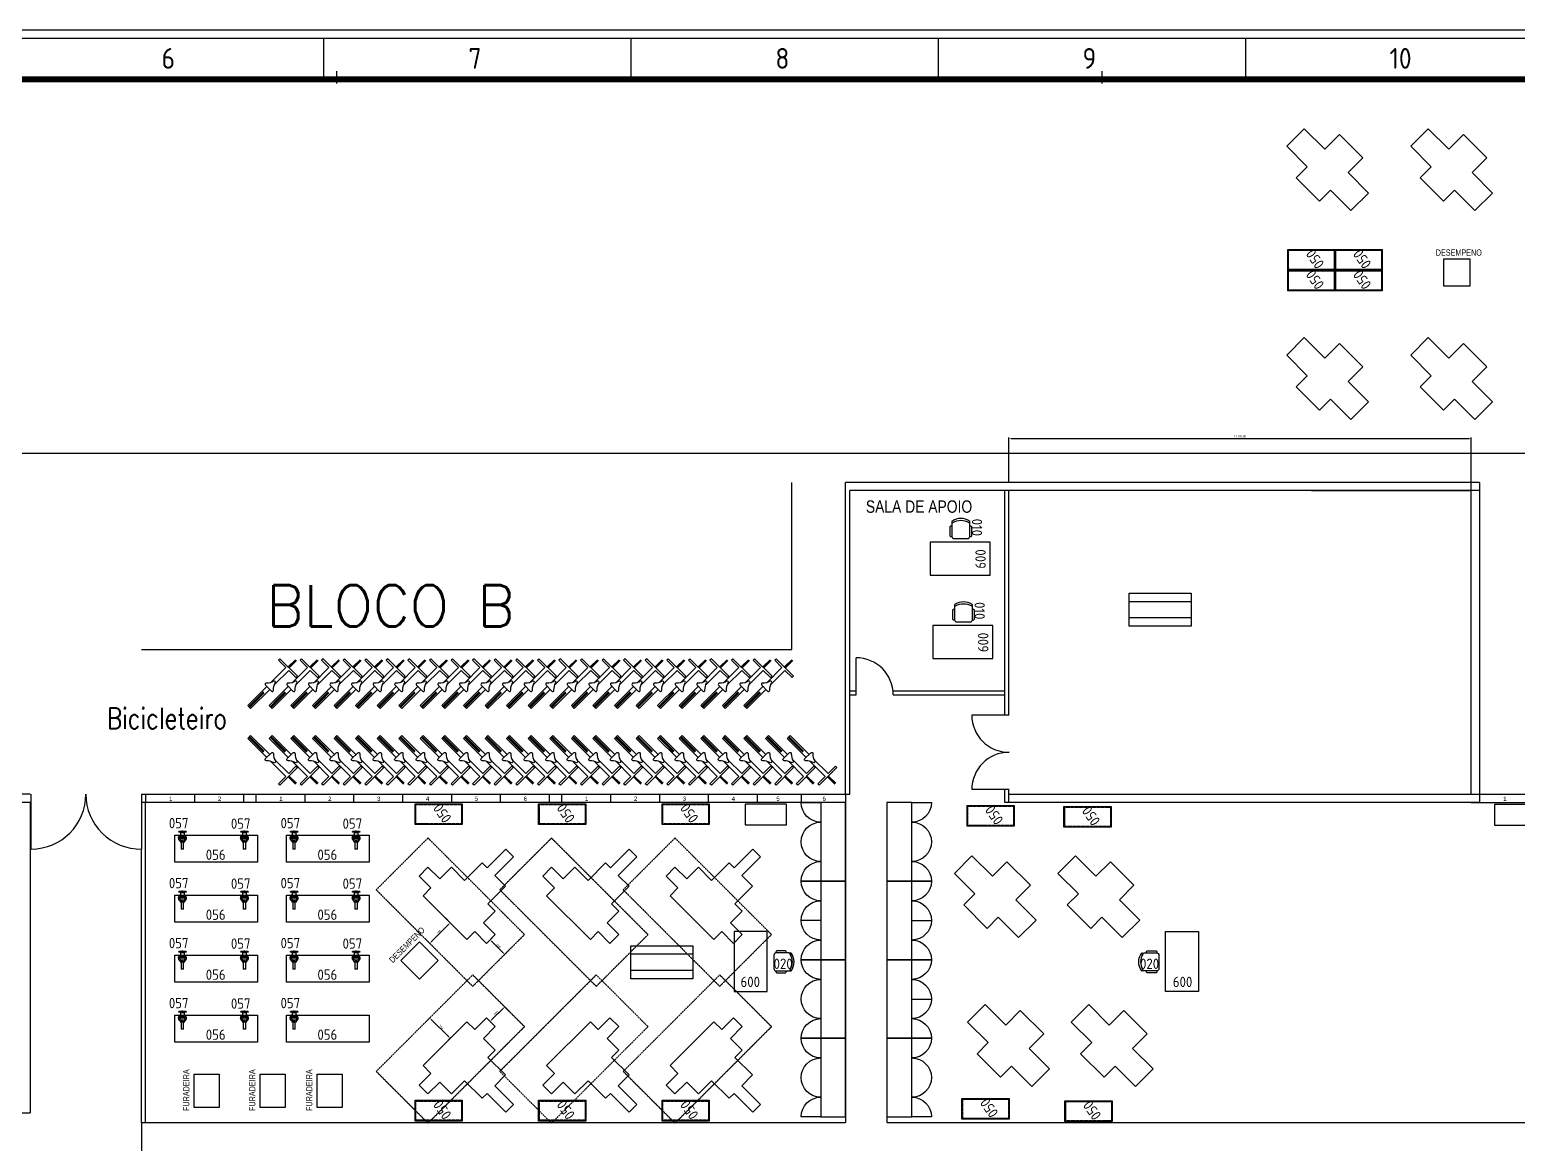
# Model space of a CAD drawing. Header units: millimetres. Extents: x 18768 to 1484868, y -11027 to 520152.
# Drawn here: x 1191654 to 1227618, y 157787 to 184707 of the extents above; entities that cross this region are included whole.
import ezdxf
from ezdxf.enums import TextEntityAlignment as Align

# ---------------------------------------------------------------- set-up
doc = ezdxf.new("R2010")
doc.units = ezdxf.units.MM
for name, pattern in [('DASHED2', [9.525, 6.35, -3.175]), ('DIVIDE', [2.15, 1.5, -0.2, 0.05, -0.15, 0.05, -0.2]), ('HIDDEN2', [4.7625, 3.175, -1.5875])]:
    doc.linetypes.add(name, pattern=pattern)
for name, color, linetype in [('025', 3, 'Continuous'), ('050', 166, 'Continuous'), ('100', 176, 'Continuous'), ('8-TEXTO', 4, 'Continuous'), ('A Construir', 1, 'Continuous'), ('L025-CONTORNO', 7, 'Continuous'), ('L025-IMAGIN', 1, 'DIVIDE'), ('L025-TEXTO', 7, 'Continuous'), ('L035-ARRANJO-ADQUIRIR', 102, 'Continuous'), ('L035-ARRANJO-EXISTENTE', 180, 'Continuous'), ('L035-TEXTO', 40, 'Continuous'), ('PAREDES', 7, 'Continuous')]:
    doc.layers.add(name, color=color, linetype=linetype)
doc.layers.add('L035-DEMOLIÇÃO', color=40, linetype='Continuous', plot=False)
doc.styles.add('ISO-CP--25', font='isocp.shx', dxfattribs={"height": 250})
doc.styles.add('ISO-CP--50', font='isocp.shx', dxfattribs={"height": 500})
doc.styles.add('ROMANS', font='romans', dxfattribs={"width": 0.8, "height": 300})
doc.styles.get("Standard").update_dxf_attribs({"font": 'arial.ttf'})
doc.dimstyles.new('Anotativo', dxfattribs={"dimscale": 0, "dimtxt": 2.5, "dimasz": 2.5, "dimexe": 1.25, "dimexo": 0.625, "dimtad": 1, "dimtxsty": 'Standard', "dimcen": 2.5, "dimadec": 0, "dimazin": 0, "dimtfac": 1, "dimtmove": 0, "dimatfit": 3, "dimfxl": 1, "dimarcsym": 0})

# ---------------------------------------------------------------- blocks, each defined once
blk = doc.blocks.new('A0')
at = {"layer": '025'}
for points in [[(119300, 84500), (119300, 0), (0, 0), (0, 84500)], [(200, 84300), (119100, 84300), (119100, 200), (200, 200)]]:
    blk.add_lwpolyline(points, close=True, dxfattribs=at)
at = {"layer": '050'}
for p, q in [((44786, 84300), (44786, 83300)), ((52217, 84300), (52217, 83300)), ((59648, 84300), (59648, 83300)), ((67079, 84300), (67079, 83300))]:
    blk.add_line(p, q, dxfattribs=at)
at = {"layer": '100'}
for p, q in [((45100, 83500), (45100, 83200)), ((63600, 83500), (63600, 83200)), ((45050, 83300), (45150, 83300)), ((45065, 83300), (45135, 83300)), ((63550, 83300), (63650, 83300)), ((63565, 83300), (63635, 83300))]:
    blk.add_line(p, q, dxfattribs=at)
at = {"layer": '100', "const_width": 140}
blk.add_lwpolyline([(2700, 83300), (118100, 83300), (118100, 1200), (2700, 1200)], close=True, dxfattribs=at)
at = {"layer": '050', "style": 'ISO-CP--50'}
for s, p in [('6', (40870, 83558)), ('7', (48290, 83558)), ('8', (55711, 83558)), ('9', (63137, 83558)), ('10', (70560, 83558))]:
    blk.add_text(s, height=500, dxfattribs=at).set_placement(p)
blk = doc.blocks.new('Bicicleta')
for points in [[(-1.142, 1.121), (-1.121, 1.142), (-0.944, 0.965), (-0.965, 0.944)], [(-0.788, 0.767), (-0.767, 0.788), (-0.944, 0.965), (-0.965, 0.944)], [(-0.011, -0.011), (0.011, 0.011), (-0.166, 0.187), (-0.187, 0.166)]]:
    blk.add_hatch(color=256).paths.add_polyline_path(points)
for p, q in [((-0.965, 0.944), (-1.142, 1.121)), ((-0.944, 0.965), (-1.121, 1.142)), ((-0.965, 0.944), (-0.788, 0.767)), ((-0.944, 0.965), (-0.767, 0.788)), ((-0.187, 0.166), (-0.011, -0.011)), ((-0.166, 0.187), (0.011, 0.011))]:
    blk.add_line(p, q)
at = {"color": 1}
for points in [[(-0.707, 0.636), (-1.167, 1.096), (-1.096, 1.167), (-0.636, 0.707)], [(-0.518, 0.589), (-0.177, 0.247), (0, 0.424), (0.035, 0.389), (-0.389, -0.035), (-0.424, 0), (-0.247, 0.177), (-0.615, 0.545)]]:
    blk.add_lwpolyline(points, dxfattribs=at)
blk.add_lwpolyline([(-0.714, 0.556, -0.686338), (-0.736, 0.607), (-0.595, 0.749, -0.686338), (-0.544, 0.726, 0.152911), (-0.499, 0.552, -0.794326), (-0.54, 0.511, 0.152911)], format="xyb", close=True, dxfattribs=at)
blk = doc.blocks.new('*D253')
at = {"color": 0, "lineweight": -2, "transparency": 16777216}
for p, q in [((1215329, 173777), (1215329, 174852)), ((1215379, 174827), (1226456, 174827)), ((1226506, 173577), (1226506, 174852))]:
    blk.add_line(p, q, dxfattribs=at)
at = {"color": 0, "lineweight": 15, "transparency": 16777216}
for points in [[(1215379, 174836), (1215379, 174819), (1215329, 174827)], [(1226456, 174836), (1226456, 174819), (1226506, 174827)]]:
    blk.add_solid(points, dxfattribs=at)
at = {"layer": 'DEFPOINTS', "color": 0, "lineweight": 15, "transparency": 16777216}
for p in [(1226506, 174827), (1215329, 173765), (1226506, 173565)]:
    blk.add_point(p, dxfattribs=at)
at = {"color": 0, "transparency": 16777216, "insert": (1220918, 174870), "char_height": 50, "attachment_point": 5}
blk.add_mtext('11176,85', dxfattribs=at)
blk = doc.blocks.new('BL_SENAI_id9320211380')
at = {"layer": 'L035-ARRANJO-ADQUIRIR', "color": 0}
for points in [[(-38, 199), (-58, 199, 0.414214), (-88, 169), (-88, -21, 0.414214), (-58, -51), (-38, -51)], [(388, -137, 0.129448), (395, -110), (395, 195, 0.414214), (341, 249), (16, 249, 0.414214), (-38, 195), (-38, -112, 0.120944), (-32, -137)], [(395, -51), (415, -51, 0.414214), (445, -21), (445, 169, 0.414214), (415, 199), (395, 199)], [(368, -137, -0.290756), (-12, -137, 0.829608), (-38, -166, 0.333333), (394, -166, 0.829608), (368, -137)]]:
    blk.add_lwpolyline(points, format="xyb", dxfattribs=at)
at = {"layer": 'L025-TEXTO', "style": 'ISO-CP--25'}
blk.add_attdef('rmp_mt_codmaterial', (15, 15), '', height=40, dxfattribs=at)
at = {"layer": 'L025-TEXTO', "style": 'ISO-CP--25', "flags": 1}
for tag in ['rmp_mt_nomeunid', 'rmp_mt_potencia', 'rmp_mt_cod']:
    blk.add_attdef(tag, (15, 15), '', height=40, dxfattribs=at)
blk = doc.blocks.new('BL_SENAI_id9320220810')
at = {"layer": 'L025-CONTORNO', "color": 0}
blk.add_lwpolyline([(-688, 238), (112, 238), (112, 1688), (-688, 1688)], close=True, dxfattribs=at)
at = {"layer": 'L025-TEXTO', "style": 'ISO-CP--25'}
blk.add_attdef('rmp_mt_codmaterial', (15, 15), '', height=40, dxfattribs=at)
at = {"layer": 'L025-TEXTO', "style": 'ISO-CP--25', "flags": 1}
for tag in ['rmp_mt_nomeunid', 'rmp_mt_potencia', 'rmp_mt_cod']:
    blk.add_attdef(tag, (15, 15), '', height=40, dxfattribs=at)
blk = doc.blocks.new('BL_SENAI_id9320230820')
at = {"layer": 'L035-ARRANJO-EXISTENTE', "color": 0}
blk.add_lwpolyline([(-449, -183), (691, -183), (691, 317), (-449, 317)], close=True, dxfattribs=at)
at = {"layer": 'L035-ARRANJO-EXISTENTE', "color": 0, "linetype": 'HIDDEN2'}
blk.add_lwpolyline([(-431, -165), (673, -165), (673, 299), (-431, 299)], close=True, dxfattribs=at)
at = {"layer": 'L025-TEXTO', "style": 'ISO-CP--25'}
blk.add_attdef('rmp_mt_codmaterial', (15, 15), '', height=40, dxfattribs=at)
at = {"layer": 'L025-TEXTO', "style": 'ISO-CP--25', "flags": 1}
for tag in ['rmp_mt_nomeunid', 'rmp_mt_potencia', 'rmp_mt_cod']:
    blk.add_attdef(tag, (15, 15), '', height=40, dxfattribs=at)
blk = doc.blocks.new('BL_SENAI_id9310100290')
at = {"layer": 'L035-ARRANJO-EXISTENTE', "color": 0}
for p, q in [((-515, 200), (-515, 139)), ((-515, 200), (-340, 200)), ((-340, 139), (-515, 139)), ((-340, 112), (-340, 227)), ((-340, 227), (-272, 227)), ((-272, 112), (-340, 112)), ((-228, 233), (-238, 233)), ((-238, 219), (-238, 106)), ((-238, 106), (-228, 106)), ((-228, 106), (-228, 233)), ((-217, 106), (-217, 233)), ((-217, 233), (-207, 233)), ((-207, 106), (-217, 106)), ((-207, 219), (-207, 106)), ((-178, 144), (-178, 195)), ((-114, 214), (-159, 214)), ((-114, 125), (-159, 125)), ((-121, 214), (-121, 125)), ((-114, 214), (-114, 125))]:
    blk.add_line(p, q, dxfattribs=at)
for points in [[(-340, 143), (-340, 197), (-314, 197), (-314, 143)], [(-268, 233), (-238, 233), (-238, 106), (-268, 106)], [(-178, 233), (-207, 233), (-207, 106), (-178, 106)], [(-114, 156), (-114, 183), (-83, 183), (-83, 156)], [(-104, 259), (-104, 252), (-88, 252), (-88, 259)], [(-104, 80), (-104, 86), (-88, 86), (-88, 80)]]:
    blk.add_lwpolyline(points, close=True, dxfattribs=at)
for points in [[(-99, 183), (-99, 252), (-92, 252), (-92, 183)], [(-92, 156), (-92, 86), (-99, 86), (-99, 156)]]:
    blk.add_lwpolyline(points, dxfattribs=at)
for centre in [(-250, 248), (-250, 92)]:
    blk.add_circle(centre, 7.45, dxfattribs=at)
for centre, radius, start, end in [((-247, 170), 92.8, 41.7386, 141.8707), ((-247, 170), 92.8, 218.1293, 318.2614), ((-272, 231), 4.33, 270, 0), ((-272, 108), 4.33, 0, 90), ((-159, 233), 19, 180, 270), ((-159, 106), 19, 90, 180)]:
    blk.add_arc(centre, radius, start, end, dxfattribs=at)
at = {"layer": 'L025-TEXTO', "style": 'ISO-CP--25'}
blk.add_attdef('rmp_mt_codmaterial', (15, 15), '', height=40, dxfattribs=at)
at = {"layer": 'L025-TEXTO', "style": 'ISO-CP--25', "flags": 1}
for tag in ['rmp_mt_nomeunid', 'rmp_mt_potencia', 'rmp_mt_cod']:
    blk.add_attdef(tag, (15, 15), '', height=40, dxfattribs=at)
blk = doc.blocks.new('BL_SENAI_id9320240650')
at = {"layer": 'L035-ARRANJO-EXISTENTE', "color": 0}
blk.add_lwpolyline([(-595, 399), (-595, -251), (1405, -251), (1405, 399)], close=True, dxfattribs=at)
at = {"layer": 'L025-TEXTO', "style": 'ISO-CP--25'}
blk.add_attdef('rmp_mt_codmaterial', (15, 15), '', height=40, dxfattribs=at)
at = {"layer": 'L025-TEXTO', "style": 'ISO-CP--25', "flags": 1}
for tag in ['rmp_mt_nomeunid', 'rmp_mt_potencia', 'rmp_mt_cod']:
    blk.add_attdef(tag, (15, 15), '', height=40, dxfattribs=at)
blk = doc.blocks.new('*D254')
at = {"color": 0, "lineweight": -2, "transparency": 16777216}
for p, q in [((1201785, 163080), (1201361, 162655)), ((1201702, 163234), (1201838, 163097)), ((1201207, 162739), (1201343, 162602))]:
    blk.add_line(p, q, dxfattribs=at)
at = {"color": 0, "lineweight": 15, "transparency": 16777216}
for points in [[(1201779, 163086), (1201791, 163074), (1201820, 163115)], [(1201355, 162661), (1201367, 162649), (1201325, 162620)]]:
    blk.add_solid(points, dxfattribs=at)
at = {"layer": 'DEFPOINTS', "color": 0, "lineweight": 15, "transparency": 16777216}
for p in [(1201693, 163242), (1201198, 162747), (1201325, 162620)]:
    blk.add_point(p, dxfattribs=at)
at = {"color": 0, "transparency": 16777216, "insert": (1201546, 162894), "char_height": 50, "attachment_point": 5, "rotation": 45}
blk.add_mtext('700', dxfattribs=at)
blk = doc.blocks.new('*D255')
at = {"color": 0, "lineweight": -2, "transparency": 16777216}
for p, q in [((1202900, 162823), (1202766, 162689)), ((1202819, 162672), (1203102, 162389)), ((1203254, 162470), (1203120, 162336))]:
    blk.add_line(p, q, dxfattribs=at)
at = {"color": 0, "lineweight": 15, "transparency": 16777216}
for points in [[(1202825, 162678), (1202813, 162666), (1202784, 162707)], [(1203108, 162395), (1203096, 162383), (1203137, 162353)]]:
    blk.add_solid(points, dxfattribs=at)
at = {"layer": 'DEFPOINTS', "color": 0, "lineweight": 15, "transparency": 16777216}
for p in [(1202909, 162832), (1203137, 162353), (1203263, 162479)]:
    blk.add_point(p, dxfattribs=at)
at = {"color": 0, "transparency": 16777216, "insert": (1202988, 162557), "char_height": 50, "attachment_point": 5, "rotation": 315}
blk.add_mtext('500', dxfattribs=at)
blk = doc.blocks.new('*D256')
at = {"color": 0, "lineweight": -2, "transparency": 16777216}
for p, q in [((1201207, 160700), (1201343, 160836)), ((1201785, 160359), (1201361, 160783)), ((1201702, 160205), (1201838, 160341))]:
    blk.add_line(p, q, dxfattribs=at)
at = {"color": 0, "lineweight": 15, "transparency": 16777216}
for points in [[(1201367, 160789), (1201355, 160777), (1201325, 160818)], [(1201791, 160365), (1201779, 160353), (1201820, 160323)]]:
    blk.add_solid(points, dxfattribs=at)
at = {"layer": 'DEFPOINTS', "color": 0, "lineweight": 15, "transparency": 16777216}
for p in [(1201325, 160818), (1201198, 160691), (1201693, 160196)]:
    blk.add_point(p, dxfattribs=at)
at = {"color": 0, "transparency": 16777216, "insert": (1201600, 160598), "char_height": 50, "attachment_point": 5, "rotation": 315}
blk.add_mtext('700', dxfattribs=at)
blk = doc.blocks.new('*D257')
at = {"color": 0, "lineweight": -2, "transparency": 16777216}
for p, q in [((1202819, 160767), (1203102, 161049)), ((1203254, 160968), (1203120, 161103)), ((1202900, 160615), (1202766, 160749))]:
    blk.add_line(p, q, dxfattribs=at)
at = {"color": 0, "lineweight": 15, "transparency": 16777216}
for points in [[(1202813, 160773), (1202825, 160761), (1202784, 160731)], [(1203096, 161055), (1203108, 161044), (1203137, 161085)]]:
    blk.add_solid(points, dxfattribs=at)
at = {"layer": 'DEFPOINTS', "color": 0, "lineweight": 15, "transparency": 16777216}
for p in [(1203137, 161085), (1203263, 160960), (1202909, 160606)]:
    blk.add_point(p, dxfattribs=at)
at = {"color": 0, "transparency": 16777216, "insert": (1202934, 160935), "char_height": 50, "attachment_point": 5, "rotation": 45}
blk.add_mtext('500', dxfattribs=at)
blk = doc.blocks.new('BL_SENAI_id9320210400')
at = {"layer": 'L035-ARRANJO-ADQUIRIR', "color": 0}
for points in [[(-717, 464), (-737, 464, 0.414214), (-767, 434), (-767, 244, 0.414214), (-737, 214), (-717, 214)], [(-690, 550, -0.290756), (-310, 550, 0.829608), (-284, 579, 0.333333), (-716, 579, 0.829608), (-690, 550)], [(-710, 550, 0.129448), (-717, 523), (-717, 219, 0.414214), (-663, 164), (-338, 164, 0.414214), (-284, 219), (-284, 525, 0.120944), (-290, 550)], [(-284, 214), (-264, 214, 0.414214), (-234, 244), (-234, 434, 0.414214), (-264, 464), (-284, 464)]]:
    blk.add_lwpolyline(points, format="xyb", dxfattribs=at)
at = {"layer": 'L025-TEXTO', "style": 'ISO-CP--25'}
blk.add_attdef('rmp_mt_codmaterial', (15, 15), '', height=40, dxfattribs=at)
at = {"layer": 'L025-TEXTO', "style": 'ISO-CP--25', "flags": 1}
for tag in ['rmp_mt_nomeunid', 'rmp_mt_potencia', 'rmp_mt_cod']:
    blk.add_attdef(tag, (15, 15), '', height=40, dxfattribs=at)

msp = doc.modelspace()

# ---------------------------------------------------------------- linework, layer by layer
for p, q in [((1218237.765, 170885.522), (1219737.765, 170885.522)), ((1219737.765, 170485.522), (1218237.765, 170485.522)), ((1211631.21, 168624.6), (1211631.21, 169524.6)), ((1215330.384, 168138.889), (1214430.384, 168138.889)), ((1211379.16, 166224.6), (1211379.16, 166024.6)), ((1215330.384, 166338.889), (1214430.384, 166338.889)), ((1202697.005, 162620.165), (1202909.137, 162832.297)), ((1205682.97, 162620.165), (1205895.102, 162832.297)), ((1208668.935, 162620.165), (1208881.067, 162832.297)), ((1206189.016, 162363.686), (1207689.016, 162363.686)), ((1207689.016, 161963.686), (1206189.016, 161963.686)), ((1202697.005, 160818.147), (1202909.137, 160606.015)), ((1205682.97, 160818.147), (1205895.102, 160606.015)), ((1208668.935, 160818.147), (1208881.067, 160606.015)), ((1194356.012, 158284.6), (1194356.012, 156284.6))]:
    msp.add_line(p, q)
at = {"color": 1}
for p, q in [((1194456.012, 166224.6), (1194456.012, 166024.6)), ((1194456.012, 166224.6), (1194456.012, 166024.6)), ((1194456.012, 166224.6), (1194456.012, 166024.6)), ((1195638.012, 166224.6), (1195638.012, 166024.6)), ((1196820.012, 166224.6), (1196820.012, 166024.6)), ((1197120.012, 166224.6), (1197120.012, 166024.6)), ((1198302.012, 166224.6), (1198302.012, 166024.6)), ((1199484.012, 166224.6), (1199484.012, 166024.6)), ((1200666.012, 166224.6), (1200666.012, 166024.6)), ((1201848.012, 166224.6), (1201848.012, 166024.6)), ((1201848.012, 166224.6), (1201848.012, 166024.6)), ((1201848.012, 166224.6), (1201848.012, 166024.6)), ((1203030.012, 166224.6), (1203030.012, 166024.6)), ((1204212.012, 166224.6), (1204212.012, 166024.6)), ((1204512.012, 166224.6), (1204512.012, 166024.6)), ((1205694.012, 166224.6), (1205694.012, 166024.6)), ((1206876.012, 166224.6), (1206876.012, 166024.6)), ((1208058.012, 166224.6), (1208058.012, 166024.6)), ((1209240.012, 166224.6), (1209240.012, 166024.6)), ((1209240.012, 166224.6), (1209240.012, 166024.6)), ((1209240.012, 166224.6), (1209240.012, 166024.6)), ((1210309.012, 166224.6), (1210309.012, 166024.6)), ((1211379.16, 166224.6), (1211379.16, 166024.6)), ((1226710.012, 166024.6), (1226710.012, 166224.6))]:
    msp.add_line(p, q, dxfattribs=at)
at = {"color": 1, "linetype": 'DASHED2'}
for p, q in [((1201282.792, 165165.749), (1200031.213, 163914.17)), ((1203616.244, 162832.297), (1201282.792, 165165.749)), ((1204268.757, 165165.749), (1203017.178, 163914.17)), ((1206602.209, 162832.297), (1204268.757, 165165.749)), ((1207254.722, 165165.749), (1206003.143, 163914.17)), ((1209588.174, 162832.297), (1207254.722, 165165.749)), ((1200031.213, 163914.17), (1202364.665, 161580.718)), ((1203017.178, 163914.17), (1205350.63, 161580.718)), ((1206003.143, 163914.17), (1208336.595, 161580.718)), ((1202364.665, 161580.718), (1203616.244, 162832.297)), ((1205350.63, 161580.718), (1206602.209, 162832.297)), ((1208336.595, 161580.718), (1209588.174, 162832.297)), ((1200031.213, 159524.142), (1202364.665, 161857.594)), ((1202364.665, 161857.594), (1203616.244, 160606.015)), ((1203017.178, 159524.142), (1205350.63, 161857.594)), ((1205350.63, 161857.594), (1206602.209, 160606.015)), ((1206003.143, 159524.142), (1208336.595, 161857.594)), ((1208336.595, 161857.594), (1209588.174, 160606.015)), ((1203616.244, 160606.015), (1201282.792, 158272.563)), ((1206602.209, 160606.015), (1204268.757, 158272.563)), ((1209588.174, 160606.015), (1207254.722, 158272.563)), ((1201282.792, 158272.563), (1200031.213, 159524.142)), ((1204268.757, 158272.563), (1203017.178, 159524.142)), ((1207254.722, 158272.563), (1206003.143, 159524.142))]:
    msp.add_line(p, q, dxfattribs=at)
at = {"color": 2}
for p, q in [((1210779.16, 163174.6), (1210304.16, 163174.6)), ((1212979.16, 163174.6), (1213454.16, 163174.6)), ((1212979.16, 161274.6), (1213454.16, 161274.6))]:
    msp.add_line(p, q, dxfattribs=at)
for points in [[(1223529.665, 181253.254), (1223883.219, 181606.808), (1223317.533, 182172.493), (1222963.98, 181818.94), (1222469.005, 182313.915), (1222044.741, 181889.651), (1222539.718, 181394.678), (1222271.018, 181125.978), (1222836.706, 180560.295), (1223105.407, 180828.996), (1223597.779, 180336.628), (1224024.64, 180758.28)], [(1226527.143, 181253.254), (1226880.696, 181606.808), (1226315.011, 182172.493), (1225961.457, 181818.94), (1225466.482, 182313.915), (1225042.218, 181889.651), (1225537.196, 181394.678), (1225268.495, 181125.978), (1225834.183, 180560.295), (1226102.884, 180828.996), (1226595.257, 180336.628), (1227022.117, 180758.28)], [(1225836.377, 178518.479), (1226476.377, 178518.479), (1226476.377, 179158.479), (1225836.377, 179158.479)], [(1223529.665, 176202.509), (1223883.219, 176556.063), (1223317.533, 177121.748), (1222963.98, 176768.195), (1222469.005, 177263.17), (1222044.741, 176838.906), (1222539.718, 176343.933), (1222271.018, 176075.233), (1222836.706, 175509.55), (1223105.407, 175778.251), (1223597.779, 175285.883), (1224024.64, 175707.535)], [(1226527.143, 176202.509), (1226880.696, 176556.063), (1226315.011, 177121.748), (1225961.457, 176768.195), (1225466.482, 177263.17), (1225042.218, 176838.906), (1225537.196, 176343.933), (1225268.495, 176075.233), (1225834.183, 175509.55), (1226102.884, 175778.251), (1226595.257, 175285.883), (1227022.117, 175707.535)], [(1218237.765, 171085.522), (1219737.765, 171085.522), (1219737.765, 170285.522), (1218237.765, 170285.522)], [(1208950.204, 165488.838), (1209950.204, 165488.838), (1209950.204, 165988.838), (1208950.204, 165988.838)], [(1211379.16, 164124.6), (1211379.16, 166024.6), (1210779.16, 166024.6), (1210779.16, 164124.6)], [(1212379.16, 166024.6), (1212379.16, 164124.6), (1212979.16, 164124.6), (1212979.16, 166024.6)], [(1227069.739, 165478.056), (1228069.739, 165478.056), (1228069.739, 165978.056), (1227069.739, 165978.056)], [(1215493.445, 163674.961), (1215846.999, 164028.514), (1215281.313, 164594.2), (1214927.76, 164240.646), (1214432.785, 164735.621), (1214008.521, 164311.357), (1214503.498, 163816.385), (1214234.798, 163547.684), (1214800.486, 162982.002), (1215069.187, 163250.702), (1215561.559, 162758.335), (1215988.42, 163179.986)], [(1217998.061, 163674.961), (1218351.614, 164028.514), (1217785.929, 164594.2), (1217432.375, 164240.646), (1216937.401, 164735.621), (1216513.137, 164311.357), (1217008.114, 163816.385), (1216739.413, 163547.684), (1217305.102, 162982.002), (1217573.802, 163250.702), (1218066.175, 162758.335), (1218493.036, 163179.986)], [(1211379.16, 162224.6), (1211379.16, 164124.6), (1210779.16, 164124.6), (1210779.16, 162224.6)], [(1212379.16, 164124.6), (1212379.16, 162224.6), (1212979.16, 162224.6), (1212979.16, 164124.6)], [(1201078.938, 161755.085), (1201531.486, 162207.633), (1201078.938, 162660.181), (1200626.389, 162207.633)], [(1206189.016, 162563.686), (1207689.016, 162563.686), (1207689.016, 161763.686), (1206189.016, 161763.686)], [(1211379.16, 160324.6), (1211379.16, 162224.6), (1210779.16, 162224.6), (1210779.16, 160324.6)], [(1212379.16, 162224.6), (1212379.16, 160324.6), (1212979.16, 160324.6), (1212979.16, 162224.6)], [(1215815.478, 160077.663), (1216169.031, 160431.217), (1215603.346, 160996.902), (1215249.793, 160643.349), (1214754.818, 161138.324), (1214330.554, 160714.06), (1214825.531, 160219.087), (1214556.83, 159950.387), (1215122.519, 159384.704), (1215391.219, 159653.405), (1215883.592, 159161.037), (1216310.453, 159582.689)], [(1218320.093, 160077.663), (1218673.647, 160431.217), (1218107.961, 160996.902), (1217754.408, 160643.349), (1217259.433, 161138.324), (1216835.169, 160714.06), (1217330.147, 160219.087), (1217061.446, 159950.387), (1217627.134, 159384.704), (1217895.835, 159653.405), (1218388.207, 159161.037), (1218815.068, 159582.689)], [(1211379.16, 158424.6), (1211379.16, 160324.6), (1210779.16, 160324.6), (1210779.16, 158424.6)], [(1212379.16, 160324.6), (1212379.16, 158424.6), (1212979.16, 158424.6), (1212979.16, 160324.6)], [(1196231.058, 159455.564), (1196231.058, 158655.564), (1195631.058, 158655.564), (1195631.058, 159455.564)], [(1197826.36, 159455.564), (1197826.36, 158655.564), (1197226.36, 158655.564), (1197226.36, 159455.564)], [(1199204.382, 159455.564), (1199204.382, 158655.564), (1198604.382, 158655.564), (1198604.382, 159455.564)]]:
    msp.add_lwpolyline(points, close=True)
for points in [[(1210779.16, 164124.6), (1210304.16, 164124.6, -0.414213562), (1210779.16, 164599.6, -0.414213562), (1210304.16, 165074.6, -0.414213562), (1210779.16, 165549.6, -0.414213562), (1210304.16, 166024.6), (1210779.16, 166024.6)], [(1212979.16, 166024.6), (1213454.16, 166024.6, -0.414213562), (1212979.16, 165549.6, -0.414213562), (1213454.16, 165074.6, -0.414213562), (1212979.16, 164599.6, -0.414213562), (1213454.16, 164124.6), (1212979.16, 164124.6)], [(1210779.16, 162224.6), (1210304.16, 162224.6, -0.414213562), (1210779.16, 162699.6, -0.414213562), (1210304.16, 163174.6, -0.414213562), (1210779.16, 163649.6, -0.414213562), (1210304.16, 164124.6), (1210779.16, 164124.6)], [(1212979.16, 164124.6), (1213454.16, 164124.6, -0.414213562), (1212979.16, 163649.6, -0.414213562), (1213454.16, 163174.6, -0.414213562), (1212979.16, 162699.6, -0.414213562), (1213454.16, 162224.6), (1212979.16, 162224.6)], [(1210779.16, 160324.6), (1210304.16, 160324.6, -0.414213562), (1210779.16, 160799.6, -0.414213562), (1210304.16, 161274.6, -0.414213562), (1210779.16, 161749.6, -0.414213562), (1210304.16, 162224.6), (1210779.16, 162224.6)], [(1212979.16, 162224.6), (1213454.16, 162224.6, -0.414213562), (1212979.16, 161749.6, -0.414213562), (1213454.16, 161274.6, -0.414213562), (1212979.16, 160799.6, -0.414213562), (1213454.16, 160324.6), (1212979.16, 160324.6)], [(1210779.16, 158424.6), (1210304.16, 158424.6, -0.414213562), (1210779.16, 158899.6, -0.414213562), (1210304.16, 159374.6, -0.414213562), (1210779.16, 159849.6, -0.414213562), (1210304.16, 160324.6), (1210779.16, 160324.6)], [(1212979.16, 160324.6), (1213454.16, 160324.6, -0.414213562), (1212979.16, 159849.6, -0.414213562), (1213454.16, 159374.6, -0.414213562), (1212979.16, 158899.6, -0.414213562), (1213454.16, 158424.6), (1212979.16, 158424.6)]]:
    msp.add_lwpolyline(points, format="xyb", dxfattribs=at)
for points in [[(1202909.137, 162832.297), (1202626.295, 163115.14), (1202909.137, 163397.982), (1202732.361, 163574.759), (1203156.625, 163999.023), (1202894.995, 164260.653), (1203347.544, 164713.201), (1203163.696, 164897.049), (1202711.147, 164444.5), (1202590.939, 164564.709), (1202166.675, 164140.444), (1201848.477, 164458.642), (1201565.634, 164175.8), (1201282.792, 164458.642), (1201070.66, 164246.51), (1201353.502, 163963.668), (1201162.584, 163772.749), (1202223.244, 162712.089), (1202414.163, 162903.008), (1202697.005, 162620.165)], [(1205895.102, 162832.297), (1205612.26, 163115.14), (1205895.102, 163397.982), (1205718.326, 163574.759), (1206142.59, 163999.023), (1205880.96, 164260.653), (1206333.509, 164713.201), (1206149.661, 164897.049), (1205697.112, 164444.5), (1205576.904, 164564.709), (1205152.64, 164140.444), (1204834.442, 164458.642), (1204551.599, 164175.8), (1204268.757, 164458.642), (1204056.625, 164246.51), (1204339.467, 163963.668), (1204148.549, 163772.749), (1205209.209, 162712.089), (1205400.128, 162903.008), (1205682.97, 162620.165)], [(1208881.067, 162832.297), (1208598.225, 163115.14), (1208881.067, 163397.982), (1208704.291, 163574.759), (1209128.555, 163999.023), (1208866.925, 164260.653), (1209319.474, 164713.201), (1209135.626, 164897.049), (1208683.077, 164444.5), (1208562.869, 164564.709), (1208138.605, 164140.444), (1207820.407, 164458.642), (1207537.564, 164175.8), (1207254.722, 164458.642), (1207042.59, 164246.51), (1207325.432, 163963.668), (1207134.514, 163772.749), (1208195.174, 162712.089), (1208386.093, 162903.008), (1208668.935, 162620.165)], [(1202909.137, 160606.015), (1202626.295, 160323.172), (1202909.137, 160040.33), (1202732.361, 159863.553), (1203156.625, 159439.289), (1202894.995, 159177.659), (1203347.544, 158725.111), (1203163.696, 158541.263), (1202711.147, 158993.812), (1202590.939, 158873.604), (1202166.675, 159297.868), (1201848.477, 158979.67), (1201565.634, 159262.512), (1201282.792, 158979.67), (1201070.66, 159191.802), (1201353.502, 159474.644), (1201162.584, 159665.563), (1202223.244, 160726.223), (1202414.163, 160535.305), (1202697.005, 160818.147)], [(1205895.102, 160606.015), (1205612.26, 160323.172), (1205895.102, 160040.33), (1205718.326, 159863.553), (1206142.59, 159439.289), (1205880.96, 159177.659), (1206333.509, 158725.111), (1206149.661, 158541.263), (1205697.112, 158993.812), (1205576.904, 158873.604), (1205152.64, 159297.868), (1204834.442, 158979.67), (1204551.599, 159262.512), (1204268.757, 158979.67), (1204056.625, 159191.802), (1204339.467, 159474.644), (1204148.549, 159665.563), (1205209.209, 160726.223), (1205400.128, 160535.305), (1205682.97, 160818.147)], [(1208881.067, 160606.015), (1208598.225, 160323.172), (1208881.067, 160040.33), (1208704.291, 159863.553), (1209128.555, 159439.289), (1208866.925, 159177.659), (1209319.474, 158725.111), (1209135.626, 158541.263), (1208683.077, 158993.812), (1208562.869, 158873.604), (1208138.605, 159297.868), (1207820.407, 158979.67), (1207537.564, 159262.512), (1207254.722, 158979.67), (1207042.59, 159191.802), (1207325.432, 159474.644), (1207134.514, 159665.563), (1208195.174, 160726.223), (1208386.093, 160535.305), (1208668.935, 160818.147)]]:
    msp.add_lwpolyline(points)
for centre, start, end in [((1211631.21, 168624.6), 0, 90), ((1215330.384, 168138.889), 180, 270), ((1215330.384, 166338.889), 90, 180)]:
    msp.add_arc(centre, 900, start, end)
at = {"layer": 'A Construir'}
msp.add_line((1191686.012, 164899.6), (1191686.012, 166224.6), dxfattribs=at)
at = {"layer": 'L025-IMAGIN'}
for p, q in [((1194456.012, 158284.6), (1194456.012, 166024.6)), ((1211379.16, 166024.6), (1211379.16, 158284.6)), ((1212379.16, 166024.6), (1212379.16, 158284.6)), ((1194356.012, 158284.6), (1194356.012, 164899.751)), ((1211379.16, 158284.6), (1194356.012, 158284.6)), ((1233982.012, 158284.6), (1212379.16, 158284.6))]:
    msp.add_line(p, q, dxfattribs=at)
at = {"layer": 'L035-DEMOLIÇÃO', "linetype": 'ByBlock', "lineweight": -2}
msp.add_lwpolyline([(1250142.418, 136941.079), (1158244.138, 136941.079), (1158244.138, 174469.673), (1250142.418, 174469.673)], close=True, dxfattribs=at)
at = {"layer": 'PAREDES', "ltscale": 0.01}
for p, q in [((1210079.16, 169724.6), (1210079.16, 173764.6)), ((1211379.16, 166224.6), (1211379.16, 173764.6)), ((1211479.16, 166224.6), (1211479.16, 173564.6)), ((1215229.16, 168138.889), (1215229.16, 173564.6)), ((1215329.16, 168138.889), (1215329.16, 173564.6)), ((1222646.082, 173564.6), (1226506.012, 173564.6)), ((1226506.012, 166224.6), (1226506.012, 173564.6)), ((1215229.16, 167233.179), (1215229.16, 167244.6)), ((1215229.16, 166024.6), (1215229.16, 166338.889)), ((1215329.16, 166024.6), (1215329.16, 166338.889))]:
    msp.add_line(p, q, dxfattribs=at)
at = {"layer": 'PAREDES'}
for p, q in [((1226706.012, 173764.6), (1211379.16, 173764.6)), ((1226706.012, 173764.6), (1226706.012, 166224.6)), ((1226706.012, 173564.6), (1211479.16, 173564.6)), ((1194356.012, 169724.6), (1210079.16, 169724.6)), ((1211479.16, 168724.6), (1211631.21, 168724.6)), ((1212525.637, 168724.6), (1215229.16, 168724.6)), ((1211479.16, 168624.6), (1211631.21, 168624.6)), ((1212531.21, 168624.6), (1215229.16, 168624.6)), ((1191666.012, 166224.6), (1189331.012, 166224.6)), ((1194356.012, 166224.6), (1194356.012, 164899.751)), ((1194356.012, 166224.6), (1211479.16, 166224.6)), ((1215328.25, 166224.6), (1226710.012, 166224.6)), ((1226506.012, 166224.6), (1249326.012, 166224.6)), ((1191686.012, 166024.6), (1171456.76, 166024.6)), ((1191666.012, 166024.6), (1191666.012, 158524.6)), ((1211379.16, 166024.6), (1194356.012, 166024.6)), ((1226710.012, 166024.6), (1215229.16, 166024.6)), ((1226506.012, 166024.6), (1229026.012, 166024.6)), ((1182513.787, 158524.6), (1191666.012, 158524.6))]:
    msp.add_line(p, q, dxfattribs=at)
for centre, start, end in [((1191686.012, 166224.6), 270, 0), ((1194336.012, 166224.6), 180, 270.8648748)]:
    msp.add_arc(centre, 1325, start, end, dxfattribs=at)

# ---------------------------------------------------------------- block references
at = {"xscale": -1000, "yscale": 1000, "zscale": 1000, "rotation": 180}
for p in [(1198091.262, 169467.076), (1198612.888, 169467.076), (1199134.514, 169467.076), (1199656.14, 169467.076), (1200177.765, 169467.076), (1200699.391, 169467.076), (1201221.017, 169467.076), (1201742.642, 169467.076), (1202264.268, 169467.076), (1202785.894, 169467.076), (1203307.52, 169467.076), (1203829.145, 169467.076), (1204350.771, 169467.076), (1204872.397, 169467.076), (1205394.022, 169467.076), (1205915.648, 169467.076), (1206437.274, 169467.076), (1206958.9, 169467.076), (1207480.525, 169467.076), (1208002.151, 169467.076), (1208523.777, 169467.076), (1209045.402, 169467.076), (1209567.028, 169467.076), (1210088.654, 169467.076)]:
    msp.add_blockref('Bicicleta', p, dxfattribs=at)
at = {"xscale": 1000, "yscale": 1000, "zscale": 1000}
for p in [(1198091.262, 166478.596), (1198612.888, 166478.596), (1199134.514, 166478.596), (1199656.14, 166478.596), (1200177.765, 166478.596), (1200699.391, 166478.596), (1201221.017, 166478.596), (1201742.642, 166478.596), (1202264.268, 166478.596), (1202785.894, 166478.596), (1203307.52, 166478.596), (1203829.145, 166478.596), (1204350.771, 166478.596), (1204872.397, 166478.596), (1205394.022, 166478.596), (1205915.648, 166478.596), (1206437.274, 166478.596), (1206958.9, 166478.596), (1207480.525, 166478.596), (1208002.151, 166478.596), (1208523.777, 166478.596), (1209045.402, 166478.596), (1209567.028, 166478.596), (1210088.654, 166478.596), (1210610.28, 166478.596), (1211131.905, 166478.596)]:
    msp.add_blockref('Bicicleta', p, dxfattribs=at)
at = {"layer": 'L025-CONTORNO'}
msp.add_blockref('A0', (1153971.022, 100206.522), dxfattribs=at)
at = {"layer": 'L035-ARRANJO-ADQUIRIR'}
ref = msp.add_blockref('BL_SENAI_id9320230820', (1222522.028, 179210.122), dxfattribs=dict(at, xscale=-1, rotation=180))
ref.add_attrib('rmp_mt_codmaterial', '050', dxfattribs={"layer": 'L025-TEXTO', "height": 250, "rotation": 125, "style": 'ISO-CP--25'}).set_placement((1222831.959, 179235.478), align=Align.CENTER)
ref = msp.add_blockref('BL_SENAI_id9320230820', (1223662.028, 179210.122), dxfattribs=dict(at, xscale=-1, rotation=180))
ref.add_attrib('rmp_mt_codmaterial', '050', dxfattribs={"layer": 'L025-TEXTO', "height": 250, "rotation": 125, "style": 'ISO-CP--25'}).set_placement((1223971.959, 179235.478), align=Align.CENTER)
ref = msp.add_blockref('BL_SENAI_id9320230820', (1222522.028, 178710.122), dxfattribs=dict(at, xscale=-1, rotation=180))
ref.add_attrib('rmp_mt_codmaterial', '050', dxfattribs={"layer": 'L025-TEXTO', "height": 250, "rotation": 125, "style": 'ISO-CP--25'}).set_placement((1222831.959, 178735.478), align=Align.CENTER)
ref = msp.add_blockref('BL_SENAI_id9320230820', (1223662.028, 178710.122), dxfattribs=dict(at, xscale=-1, rotation=180))
ref.add_attrib('rmp_mt_codmaterial', '050', dxfattribs={"layer": 'L025-TEXTO', "height": 250, "rotation": 125, "style": 'ISO-CP--25'}).set_placement((1223971.959, 178735.478), align=Align.CENTER)
ref = msp.add_blockref('BL_SENAI_id9320211380', (1214343.782, 172654.574), dxfattribs=dict(at, rotation=180))
ref.add_attrib('rmp_mt_codmaterial', '010', dxfattribs={"layer": 'L025-TEXTO', "height": 250, "rotation": 270, "style": 'ISO-CP--25'}).set_placement((1214431.717, 172675.797), align=Align.CENTER)
ref = msp.add_blockref('BL_SENAI_id9320220810', (1215112.448, 172209.877), dxfattribs=dict(at, rotation=90))
ref.add_attrib('rmp_mt_codmaterial', '009', dxfattribs={"layer": 'L025-TEXTO', "height": 250, "rotation": 270, "style": 'ISO-CP--25'}).set_placement((1214517.271, 171910.922), align=Align.CENTER)
ref = msp.add_blockref('BL_SENAI_id9320211380', (1214407.834, 170638.742), dxfattribs=dict(at, rotation=180))
ref.add_attrib('rmp_mt_codmaterial', '010', dxfattribs={"layer": 'L025-TEXTO', "height": 250, "rotation": 270, "style": 'ISO-CP--25'}).set_placement((1214495.77, 170659.965), align=Align.CENTER)
ref = msp.add_blockref('BL_SENAI_id9320220810', (1215176.501, 170194.045), dxfattribs=dict(at, rotation=90))
ref.add_attrib('rmp_mt_codmaterial', '009', dxfattribs={"layer": 'L025-TEXTO', "height": 250, "rotation": 270, "style": 'ISO-CP--25'}).set_placement((1214581.324, 169895.09), align=Align.CENTER)
ref = msp.add_blockref('BL_SENAI_id9320230820', (1201421.519, 165812.356), dxfattribs=dict(at, xscale=-1, rotation=180))
ref.add_attrib('rmp_mt_codmaterial', '050', dxfattribs={"layer": 'L025-TEXTO', "height": 250, "rotation": 125, "style": 'ISO-CP--25'}).set_placement((1201731.449, 165837.712), align=Align.CENTER)
ref = msp.add_blockref('BL_SENAI_id9320230820', (1204407.484, 165812.356), dxfattribs=dict(at, xscale=-1, rotation=180))
ref.add_attrib('rmp_mt_codmaterial', '050', dxfattribs={"layer": 'L025-TEXTO', "height": 250, "rotation": 125, "style": 'ISO-CP--25'}).set_placement((1204717.414, 165837.712), align=Align.CENTER)
ref = msp.add_blockref('BL_SENAI_id9320230820', (1207393.449, 165812.356), dxfattribs=dict(at, xscale=-1, rotation=180))
ref.add_attrib('rmp_mt_codmaterial', '050', dxfattribs={"layer": 'L025-TEXTO', "height": 250, "rotation": 125, "style": 'ISO-CP--25'}).set_placement((1207703.379, 165837.712), align=Align.CENTER)
ref = msp.add_blockref('BL_SENAI_id9320230820', (1214765.09, 165767.781), dxfattribs=dict(at, xscale=-1, rotation=180))
ref.add_attrib('rmp_mt_codmaterial', '050', dxfattribs={"layer": 'L025-TEXTO', "height": 250, "rotation": 125, "style": 'ISO-CP--25'}).set_placement((1215075.021, 165793.137), align=Align.CENTER)
ref = msp.add_blockref('BL_SENAI_id9320230820', (1217107.453, 165745.494), dxfattribs=dict(at, xscale=-1, rotation=180))
ref.add_attrib('rmp_mt_codmaterial', '050', dxfattribs={"layer": 'L025-TEXTO', "height": 250, "rotation": 125, "style": 'ISO-CP--25'}).set_placement((1217417.383, 165770.85), align=Align.CENTER)
ref = msp.add_blockref('BL_SENAI_id9320220810', (1209372.653, 161218.151), dxfattribs=at)
ref.add_attrib('rmp_mt_codmaterial', '009', dxfattribs={"layer": 'L025-TEXTO', "height": 250, "rotation": 180, "style": 'ISO-CP--25'}).set_placement((1209073.697, 161813.328), align=Align.CENTER)
ref = msp.add_blockref('BL_SENAI_id9320220810', (1219226.334, 161218.151), dxfattribs=dict(at, xscale=-1))
ref.add_attrib('rmp_mt_codmaterial', '009', dxfattribs={"layer": 'L025-TEXTO', "height": 250, "rotation": 180, "style": 'ISO-CP--25'}).set_placement((1219525.289, 161813.328), align=Align.CENTER)
ref = msp.add_blockref('BL_SENAI_id9320210400', (1209481.556, 161670.67), dxfattribs=dict(at, rotation=270))
ref.add_attrib('rmp_mt_codmaterial', '020', dxfattribs={"layer": 'L025-TEXTO', "height": 250, "style": 'ISO-CP--25'}).set_placement((1209869.119, 162126.1), align=Align.MIDDLE)
ref = msp.add_blockref('BL_SENAI_id9320210400', (1219117.431, 161670.67), dxfattribs=dict(at, xscale=-1, rotation=90))
ref.add_attrib('rmp_mt_codmaterial', '020', dxfattribs={"layer": 'L025-TEXTO', "height": 250, "style": 'ISO-CP--25'}).set_placement((1218729.868, 162126.1), align=Align.MIDDLE)
ref = msp.add_blockref('BL_SENAI_id9320230820', (1201421.519, 158642.207), dxfattribs=dict(at, xscale=-1, rotation=180))
ref.add_attrib('rmp_mt_codmaterial', '050', dxfattribs={"layer": 'L025-TEXTO', "height": 250, "rotation": 125, "style": 'ISO-CP--25'}).set_placement((1201731.449, 158667.562), align=Align.CENTER)
ref = msp.add_blockref('BL_SENAI_id9320230820', (1204407.484, 158642.207), dxfattribs=dict(at, xscale=-1, rotation=180))
ref.add_attrib('rmp_mt_codmaterial', '050', dxfattribs={"layer": 'L025-TEXTO', "height": 250, "rotation": 125, "style": 'ISO-CP--25'}).set_placement((1204717.414, 158667.562), align=Align.CENTER)
ref = msp.add_blockref('BL_SENAI_id9320230820', (1207393.449, 158642.207), dxfattribs=dict(at, xscale=-1, rotation=180))
ref.add_attrib('rmp_mt_codmaterial', '050', dxfattribs={"layer": 'L025-TEXTO', "height": 250, "rotation": 125, "style": 'ISO-CP--25'}).set_placement((1207703.379, 158667.562), align=Align.CENTER)
ref = msp.add_blockref('BL_SENAI_id9320230820', (1214642.658, 158688.065), dxfattribs=dict(at, xscale=-1, rotation=180))
ref.add_attrib('rmp_mt_codmaterial', '050', dxfattribs={"layer": 'L025-TEXTO', "height": 250, "rotation": 125, "style": 'ISO-CP--25'}).set_placement((1214952.589, 158713.42), align=Align.CENTER)
ref = msp.add_blockref('BL_SENAI_id9320230820', (1217132.416, 158628.22), dxfattribs=dict(at, xscale=-1, rotation=180))
ref.add_attrib('rmp_mt_codmaterial', '050', dxfattribs={"layer": 'L025-TEXTO', "height": 250, "rotation": 125, "style": 'ISO-CP--25'}).set_placement((1217442.347, 158653.575), align=Align.CENTER)
at = {"layer": 'L035-ARRANJO-EXISTENTE'}
ref = msp.add_blockref('BL_SENAI_id9310100290', (1195174.889, 165412.927), dxfattribs=dict(at, xscale=-1, rotation=270))
ref.add_attrib('rmp_mt_codmaterial', '057', dxfattribs={"layer": 'L025-TEXTO', "height": 250, "style": 'ISO-CP--25'}).set_placement((1195254.42, 165401.669), align=Align.CENTER)
ref = msp.add_blockref('BL_SENAI_id9310100290', (1196674.889, 165412.927), dxfattribs=dict(at, xscale=-1, rotation=270))
ref.add_attrib('rmp_mt_codmaterial', '057', dxfattribs={"layer": 'L025-TEXTO', "height": 250, "style": 'ISO-CP--25'}).set_placement((1196754.42, 165388.703), align=Align.CENTER)
ref = msp.add_blockref('BL_SENAI_id9310100290', (1197874.889, 165412.927), dxfattribs=dict(at, xscale=-1, rotation=270))
ref.add_attrib('rmp_mt_codmaterial', '057', dxfattribs={"layer": 'L025-TEXTO', "height": 250, "style": 'ISO-CP--25'}).set_placement((1197954.42, 165401.669), align=Align.CENTER)
ref = msp.add_blockref('BL_SENAI_id9310100290', (1199374.889, 165412.927), dxfattribs=dict(at, xscale=-1, rotation=270))
ref.add_attrib('rmp_mt_codmaterial', '057', dxfattribs={"layer": 'L025-TEXTO', "height": 250, "style": 'ISO-CP--25'}).set_placement((1199454.42, 165388.703), align=Align.CENTER)
ref = msp.add_blockref('BL_SENAI_id9320240650', (1195753.322, 164983.869), dxfattribs=dict(at, xscale=-1, rotation=180))
ref.add_attrib('rmp_mt_codmaterial', '056', dxfattribs={"layer": 'L025-TEXTO', "height": 250, "style": 'ISO-CP--25'}).set_placement((1196150.26, 164638.148), align=Align.CENTER)
ref = msp.add_blockref('BL_SENAI_id9320240650', (1198453.322, 164983.869), dxfattribs=dict(at, xscale=-1, rotation=180))
ref.add_attrib('rmp_mt_codmaterial', '056', dxfattribs={"layer": 'L025-TEXTO', "height": 250, "style": 'ISO-CP--25'}).set_placement((1198850.26, 164638.148), align=Align.CENTER)
ref = msp.add_blockref('BL_SENAI_id9310100290', (1195174.889, 163962.927), dxfattribs=dict(at, xscale=-1, rotation=270))
ref.add_attrib('rmp_mt_codmaterial', '057', dxfattribs={"layer": 'L025-TEXTO', "height": 250, "style": 'ISO-CP--25'}).set_placement((1195254.42, 163951.669), align=Align.CENTER)
ref = msp.add_blockref('BL_SENAI_id9310100290', (1196674.889, 163962.927), dxfattribs=dict(at, xscale=-1, rotation=270))
ref.add_attrib('rmp_mt_codmaterial', '057', dxfattribs={"layer": 'L025-TEXTO', "height": 250, "style": 'ISO-CP--25'}).set_placement((1196754.42, 163938.703), align=Align.CENTER)
ref = msp.add_blockref('BL_SENAI_id9310100290', (1197874.889, 163962.927), dxfattribs=dict(at, xscale=-1, rotation=270))
ref.add_attrib('rmp_mt_codmaterial', '057', dxfattribs={"layer": 'L025-TEXTO', "height": 250, "style": 'ISO-CP--25'}).set_placement((1197954.42, 163951.669), align=Align.CENTER)
ref = msp.add_blockref('BL_SENAI_id9310100290', (1199374.889, 163962.927), dxfattribs=dict(at, xscale=-1, rotation=270))
ref.add_attrib('rmp_mt_codmaterial', '057', dxfattribs={"layer": 'L025-TEXTO', "height": 250, "style": 'ISO-CP--25'}).set_placement((1199454.42, 163938.703), align=Align.CENTER)
ref = msp.add_blockref('BL_SENAI_id9320240650', (1195753.322, 163533.869), dxfattribs=dict(at, xscale=-1, rotation=180))
ref.add_attrib('rmp_mt_codmaterial', '056', dxfattribs={"layer": 'L025-TEXTO', "height": 250, "style": 'ISO-CP--25'}).set_placement((1196150.26, 163188.148), align=Align.CENTER)
ref = msp.add_blockref('BL_SENAI_id9320240650', (1198453.322, 163533.869), dxfattribs=dict(at, xscale=-1, rotation=180))
ref.add_attrib('rmp_mt_codmaterial', '056', dxfattribs={"layer": 'L025-TEXTO', "height": 250, "style": 'ISO-CP--25'}).set_placement((1198850.26, 163188.148), align=Align.CENTER)
ref = msp.add_blockref('BL_SENAI_id9310100290', (1195174.889, 162512.927), dxfattribs=dict(at, xscale=-1, rotation=270))
ref.add_attrib('rmp_mt_codmaterial', '057', dxfattribs={"layer": 'L025-TEXTO', "height": 250, "style": 'ISO-CP--25'}).set_placement((1195254.42, 162501.669), align=Align.CENTER)
ref = msp.add_blockref('BL_SENAI_id9310100290', (1196674.889, 162512.927), dxfattribs=dict(at, xscale=-1, rotation=270))
ref.add_attrib('rmp_mt_codmaterial', '057', dxfattribs={"layer": 'L025-TEXTO', "height": 250, "style": 'ISO-CP--25'}).set_placement((1196754.42, 162488.703), align=Align.CENTER)
ref = msp.add_blockref('BL_SENAI_id9310100290', (1197874.889, 162512.927), dxfattribs=dict(at, xscale=-1, rotation=270))
ref.add_attrib('rmp_mt_codmaterial', '057', dxfattribs={"layer": 'L025-TEXTO', "height": 250, "style": 'ISO-CP--25'}).set_placement((1197954.42, 162501.669), align=Align.CENTER)
ref = msp.add_blockref('BL_SENAI_id9310100290', (1199374.889, 162512.927), dxfattribs=dict(at, xscale=-1, rotation=270))
ref.add_attrib('rmp_mt_codmaterial', '057', dxfattribs={"layer": 'L025-TEXTO', "height": 250, "style": 'ISO-CP--25'}).set_placement((1199454.42, 162488.703), align=Align.CENTER)
ref = msp.add_blockref('BL_SENAI_id9320240650', (1195753.322, 162083.869), dxfattribs=dict(at, xscale=-1, rotation=180))
ref.add_attrib('rmp_mt_codmaterial', '056', dxfattribs={"layer": 'L025-TEXTO', "height": 250, "style": 'ISO-CP--25'}).set_placement((1196150.26, 161738.148), align=Align.CENTER)
ref = msp.add_blockref('BL_SENAI_id9320240650', (1198453.322, 162083.869), dxfattribs=dict(at, xscale=-1, rotation=180))
ref.add_attrib('rmp_mt_codmaterial', '056', dxfattribs={"layer": 'L025-TEXTO', "height": 250, "style": 'ISO-CP--25'}).set_placement((1198850.26, 161738.148), align=Align.CENTER)
ref = msp.add_blockref('BL_SENAI_id9310100290', (1195174.889, 161062.927), dxfattribs=dict(at, xscale=-1, rotation=270))
ref.add_attrib('rmp_mt_codmaterial', '057', dxfattribs={"layer": 'L025-TEXTO', "height": 250, "style": 'ISO-CP--25'}).set_placement((1195254.42, 161051.669), align=Align.CENTER)
ref = msp.add_blockref('BL_SENAI_id9310100290', (1196674.889, 161062.927), dxfattribs=dict(at, xscale=-1, rotation=270))
ref.add_attrib('rmp_mt_codmaterial', '057', dxfattribs={"layer": 'L025-TEXTO', "height": 250, "style": 'ISO-CP--25'}).set_placement((1196754.42, 161038.703), align=Align.CENTER)
ref = msp.add_blockref('BL_SENAI_id9310100290', (1197874.889, 161062.927), dxfattribs=dict(at, xscale=-1, rotation=270))
ref.add_attrib('rmp_mt_codmaterial', '057', dxfattribs={"layer": 'L025-TEXTO', "height": 250, "style": 'ISO-CP--25'}).set_placement((1197954.42, 161051.669), align=Align.CENTER)
ref = msp.add_blockref('BL_SENAI_id9320240650', (1195753.322, 160633.869), dxfattribs=dict(at, xscale=-1, rotation=180))
ref.add_attrib('rmp_mt_codmaterial', '056', dxfattribs={"layer": 'L025-TEXTO', "height": 250, "style": 'ISO-CP--25'}).set_placement((1196150.26, 160288.148), align=Align.CENTER)
ref = msp.add_blockref('BL_SENAI_id9320240650', (1198453.322, 160633.869), dxfattribs=dict(at, xscale=-1, rotation=180))
ref.add_attrib('rmp_mt_codmaterial', '056', dxfattribs={"layer": 'L025-TEXTO', "height": 250, "style": 'ISO-CP--25'}).set_placement((1198850.26, 160288.148), align=Align.CENTER)

# ---------------------------------------------------------------- texts
at = {"layer": '8-TEXTO', "style": 'ROMANS'}
msp.add_text('BLOCO B', height=1000, dxfattribs=at).set_placement((1197375.27, 170280.068))
at = {"layer": '8-TEXTO', "style": 'ROMANS', "width": 0.8}
msp.add_text('Bicicleteiro', height=500, dxfattribs=at).set_placement((1193523.571, 167809.847))
at = {"layer": 'L035-TEXTO', "width": 0.8}
for s, height, p in [('DESEMPENO', 150, (1225648.158, 179245.386)), ('SALA DE APOIO', 300, (1211869.427, 173029.424)), ('1', 105, (1195022.538, 166063.884)), ('2', 105, (1196204.538, 166063.884)), ('1', 105, (1197686.538, 166063.884)), ('2', 105, (1198868.538, 166063.884)), ('3', 105, (1200050.538, 166063.884)), ('4', 105, (1201232.538, 166063.884)), ('5', 105, (1202414.538, 166063.884)), ('6', 105, (1203596.538, 166063.884)), ('1', 105, (1205078.538, 166063.884)), ('2', 105, (1206260.538, 166063.884)), ('3', 105, (1207442.538, 166063.884)), ('4', 105, (1208624.538, 166063.884)), ('5', 105, (1209705.916, 166063.884)), ('6', 105, (1210820.834, 166063.884)), ('1', 105, (1227276.538, 166063.884))]:
    msp.add_text(s, height=height, dxfattribs=at).set_placement(p)
for s, rotation, p in [('DESEMPENO', 45, (1200431.845, 162135.994)), ('FURADEIRA', 90, (1195511.473, 158567.115)), ('FURADEIRA', 90, (1197106.775, 158567.115)), ('FURADEIRA', 90, (1198484.797, 158567.115))]:
    msp.add_text(s, height=150, rotation=rotation, dxfattribs=at).set_placement(p)

# ---------------------------------------------------------------- dimensions: what is measured, and where the dimension line sits
dim = msp.add_linear_dim(base=(1226506.012, 174827.406), p1=(1215329.16, 173764.6), p2=(1226506.012, 173564.6), dimstyle='Anotativo')
dim.commit()
dim.dimension.update_dxf_attribs({"geometry": '*D253', "text_midpoint": (1220917.586, 174869.954)})
at = {"color": 3}
for p1, p2, distance, picture, middle in [((1201692.914, 163242.419), (1201197.939, 162747.444), 180.228, '*D254', (1201545.977, 162894.381)), ((1202909.137, 162832.297), (1203262.691, 162478.744), -177.167, '*D255', (1202987.528, 162557.134)), ((1201692.914, 160195.893), (1201197.939, 160690.868), -180.228, '*D256', (1201599.757, 160597.712)), ((1202909.137, 160606.015), (1203262.691, 160959.569), 177.167, '*D257', (1202933.748, 160934.958))]:
    dim = msp.add_aligned_dim(p1=p1, p2=p2, distance=distance, dimstyle='Anotativo', dxfattribs=at)
    dim.commit()
    dim.dimension.update_dxf_attribs({"geometry": picture, "text_midpoint": middle})

doc.saveas('drawing.dxf')
